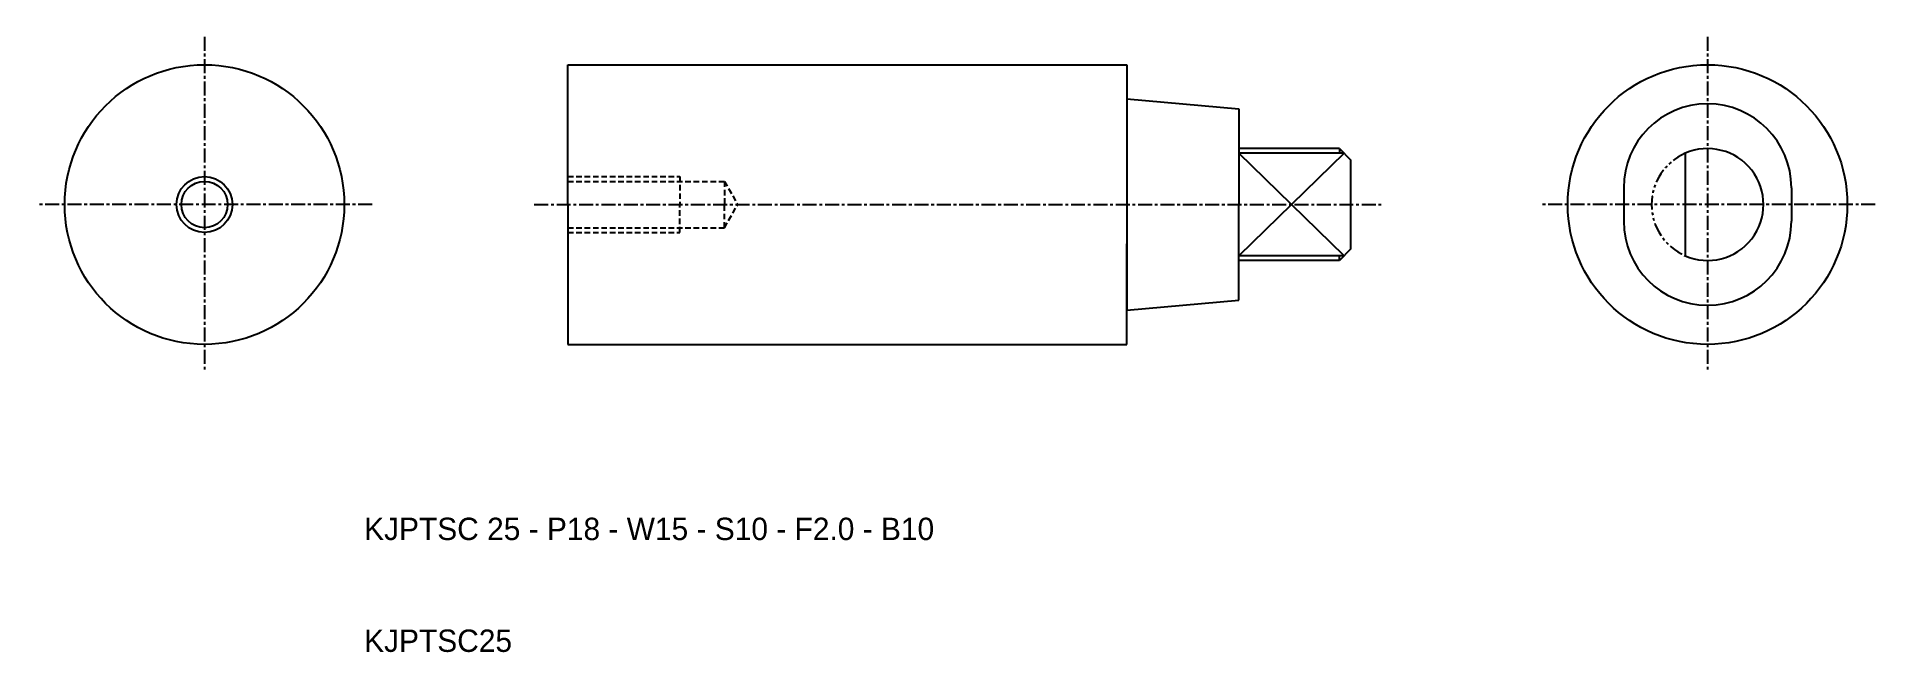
# Model space of a CAD drawing. Extents: x 0 to 164, y 10 to 65.
import ezdxf

# ---------------------------------------------------------------- set-up
doc = ezdxf.new("R2010")
doc.units = 0
for name, pattern in [('CENTER', [2, 1.25, -0.25, 0.25, -0.25]), ('DASHED', [0.75, 0.5, -0.25]), ('PHANTOM', [2.5, 1.25, -0.25, 0.25, -0.25, 0.25, -0.25])]:
    doc.linetypes.add(name, pattern=pattern)
doc.layers.get('0').update_dxf_attribs({"linetype": 'CONTINUOUS'})
doc.layers.add('CENTER', color=1, linetype='CENTER')

msp = doc.modelspace()

# ---------------------------------------------------------------- linework, layer by layer
at = {"color": 7, "linetype": 'CONTINUOUS'}
for p, q in [((47, 50), (47, 62.5)), ((47, 62.5), (97, 62.5)), ((97, 62.5), (97, 53.5)), ((97, 59.5), (97, 40.5)), ((97, 59.44), (107, 58.56)), ((107, 58.56), (107, 50)), ((107, 58.5), (107, 58.5)), ((116, 55), (107, 55)), ((116.42, 54.58), (107, 54.58)), ((116, 55), (117, 54)), ((116, 55), (116, 54.58)), ((146.93, 54.58), (146.93, 45.42)), ((117, 54), (117, 46)), ((141.43, 51.5), (141.43, 48.5)), ((156.43, 51.5), (156.43, 48.5)), ((47, 50), (47, 37.5)), ((107, 41.44), (107, 50)), ((97, 37.5), (97, 46.5)), ((116.42, 45.42), (107, 45.42)), ((116, 45), (107, 45)), ((117, 46), (116, 45)), ((116, 45), (116, 45.42)), ((97, 40.56), (107, 41.44)), ((107, 41.5), (107, 41.5)), ((47, 37.5), (97, 37.5))]:
    msp.add_line(p, q, dxfattribs=at)
at = {"color": 3, "linetype": 'CONTINUOUS'}
for p, q in [((116.42, 54.58), (107, 45.42)), ((116.42, 45.42), (107, 54.58))]:
    msp.add_line(p, q, dxfattribs=at)
at = {"color": 3, "linetype": 'DASHED'}
for p, q in [((47, 52.5), (57, 52.5)), ((47, 52.07), (61, 52.07)), ((57, 52.5), (57, 50)), ((61, 52.07), (62.19, 50)), ((61, 52.07), (61, 50)), ((57, 47.5), (57, 50)), ((61, 47.93), (62.19, 50)), ((61, 47.93), (61, 50)), ((47, 47.93), (61, 47.93)), ((47, 47.5), (57, 47.5))]:
    msp.add_line(p, q, dxfattribs=at)
at = {"color": 7, "linetype": 'CONTINUOUS'}
for centre, radius in [((14.5, 50), 12.5), ((148.93, 50), 12.5), ((14.5, 50), 2.07)]:
    msp.add_circle(centre, radius, dxfattribs=at)
at = {"color": 3, "linetype": 'CONTINUOUS'}
msp.add_circle((14.5, 50), 2.5, dxfattribs=at)
at = {"color": 7, "linetype": 'CONTINUOUS'}
for centre, radius, start, end in [((148.93, 51.5), 7.5, 0, 180), ((148.93, 50), 5, 246.4218, 113.5782), ((148.93, 48.5), 7.5, 180, 0)]:
    msp.add_arc(centre, radius, start, end, dxfattribs=at)
at = {"color": 3, "linetype": 'PHANTOM'}
msp.add_arc((148.93, 50), 5, 113.5782, 246.4218, dxfattribs=at)
at = {"layer": 'CENTER', "color": 1, "linetype": 'CENTER'}
for p, q in [((14.5, 65), (14.5, 35)), ((148.93, 65), (148.93, 35)), ((29.5, 50), (-0.5, 50)), ((44, 50), (120, 50)), ((163.93, 50), (133.93, 50))]:
    msp.add_line(p, q, dxfattribs=at)

# ---------------------------------------------------------------- texts
at = {"color": 7, "linetype": 'CONTINUOUS'}
for s, p in [('KJPTSC 25 - P18 - W15 - S10 - F2.0 - B10', (28.78, 20)), ('KJPTSC25', (28.78, 10))]:
    msp.add_text(s, height=2, dxfattribs=at).set_placement(p)

doc.saveas('drawing.dxf')
